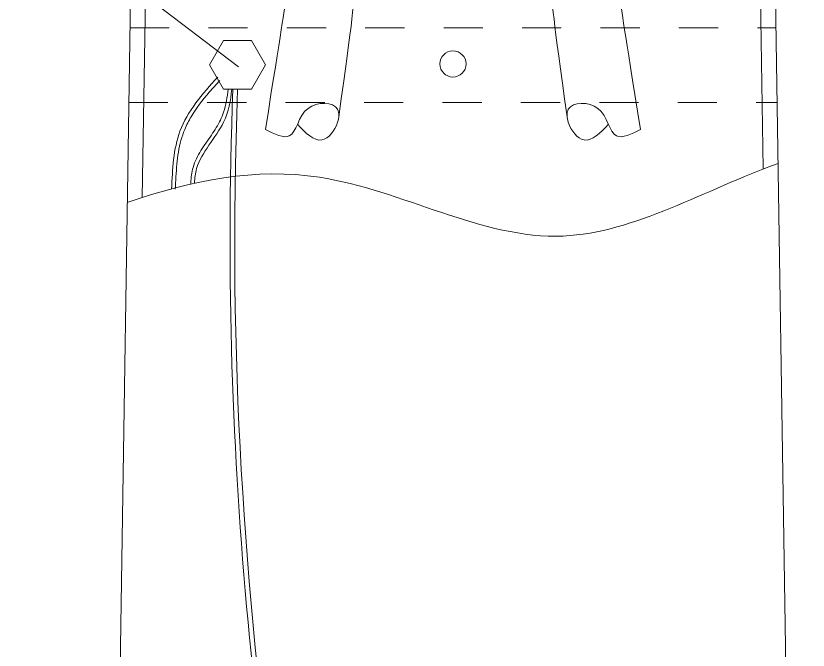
# Model space of a CAD drawing. Header units: inches. Extents: x 245672 to 1592568, y 1207716 to 2415717.
# Drawn here: x 612673.69 to 612675.71, y 1207755.32 to 1207756.938 of the extents above; entities that cross this region are included whole.
import ezdxf

# ---------------------------------------------------------------- set-up
doc = ezdxf.new("R2010")
doc.units = ezdxf.units.IN
doc.header["$MEASUREMENT"] = 0
doc.linetypes.add('DUONGKHUAT', pattern=[2.7, 2, -0.7])
doc.layers.add('A', color=7, linetype='Continuous', lineweight=18)
doc.layers.add('KHUNG 1', color=7, linetype='Continuous', lineweight=15)

# ---------------------------------------------------------------- blocks, each defined once
blk = doc.blocks.new('CT MONG TRU')
at = {"color": 7}
for p, q in [((65.93, 1656.2), (61.47, 1943.75)), ((-66.02, 1650.15), (-61.54, 1939.6))]:
    blk.add_line(p, q, dxfattribs=at)
at = {"color": 7, "lineweight": 5}
blk.add_line((-45.6, 1677.94), (-84.83, 1707.78), dxfattribs=at)
at = {"color": 7, "linetype": 'DUONGKHUAT', "lineweight": 5, "ltscale": 0.03}
for p, q in [((-68.64, 1686.22), (68.64, 1686.22)), ((-68.89, 1670.33), (68.89, 1670.33))]:
    blk.add_line(p, q, dxfattribs=at)
at = {"color": 7, "linetype": 'Continuous', "ltscale": 16}
blk.add_circle((0, 1678.53), 2.78, dxfattribs=at)
at = {"color": 7}
for points, knots in [([(-49.99, 1675.73), (-53.28, 1672.14), (-59.2, 1665.27), (-59.6, 1656.18), (-59.79, 1651.92)], [1.43265, 1.43265, 1.43265, 1.43265, 15.518801, 27.93397, 27.93397, 27.93397, 27.93397]), ([(-49.57, 1675.01), (-50.33, 1674.18), (-51.08, 1673.35), (-53.24, 1670.82), (-54.57, 1669.11), (-56.16, 1666.43), (-56.62, 1665.54), (-57.32, 1663.86), (-57.58, 1663.08), (-58.02, 1661.47), (-58.2, 1660.64), (-58.62, 1658.1), (-58.77, 1656.34), (-58.92, 1653.66), (-58.96, 1652.78), (-59, 1651.89)], [1.675061, 1.675061, 1.675061, 1.675061, 4.937283, 4.937283, 11.520326, 11.520326, 14.730335, 14.730335, 17.38194, 17.38194, 20.033546, 20.033546, 25.336757, 25.336757, 27.93397, 27.93397, 27.93397, 27.93397]), ([(-47.79, 1673.17), (-47.96, 1671.47), (-48.24, 1669.82), (-48.94, 1667.71), (-49.16, 1667.15), (-49.93, 1665.52), (-50.61, 1664.46), (-52.07, 1662.32), (-52.85, 1661.25), (-54.25, 1659), (-54.86, 1657.82), (-55.55, 1655.48), (-55.68, 1654.38), (-55.7, 1653.18), (-55.7, 1653.09), (-55.71, 1653)], [4.807885, 4.807885, 4.807885, 4.807885, 9.990565, 9.990565, 11.906529, 11.906529, 15.738455, 15.738455, 19.570382, 19.570382, 23.402309, 23.402309, 26.60425, 26.60425, 26.86118, 26.86118, 26.86118, 26.86118]), ([(-47, 1673.17), (-47.23, 1670.73), (-48.42, 1664.62), (-54.34, 1658.97), (-54.89, 1654.25), (-54.91, 1653.18)], [4.731701, 4.731701, 4.731701, 4.731701, 12.002703, 23.448104, 26.679184, 26.679184, 26.679184, 26.679184])]:
    blk.add_open_spline(points, degree=3, knots=knots, dxfattribs=at)
for points in [[(-39.85, 1664.6), (-34.78, 1663.22), (-30.79, 1669.09), (-24.51, 1668.88), (-24.51, 1666.13), (-27.86, 1662.38), (-33.05, 1665.71)], [(39.85, 1664.6), (34.78, 1663.22), (30.79, 1669.09), (24.51, 1668.88), (24.51, 1666.13), (27.86, 1662.38), (33.05, 1665.71)]]:
    blk.add_spline(points, degree=3, dxfattribs=at)
at = {"color": 7, "linetype": 'Continuous', "ltscale": 16}
blk.add_open_spline([(-69.22, 1649.07), (-55.51, 1653.85), (-24.02, 1659.92), (21.16, 1631.95), (53.82, 1651.94), (69.09, 1657.37)], degree=3, knots=[0.325598, 0.325598, 0.325598, 0.325598, 4.299017, 9.460086, 13.983397, 13.983397, 13.983397, 13.983397], dxfattribs=at)
at = {"layer": 'A', "linetype": 'Continuous', "ltscale": 16}
for p, q in [((75.48, 1245.27), (64.65, 1943.8)), ((-75.48, 1245.27), (-64.73, 1938.8))]:
    blk.add_line(p, q, dxfattribs=at)
blk.add_lwpolyline([(-48.75, 1683.49), (-51.73, 1678.33), (-48.75, 1673.17), (-42.79, 1673.17), (-39.81, 1678.33), (-42.79, 1683.49)], close=True, dxfattribs=at)
for points, knots in [([(-39.85, 1664.6), (-36.35, 1686.58), (-34.52, 1697.13), (-35.73, 1714.28), (-37.41, 1727.97), (-38.17, 1734.22)], [13.955223, 13.955223, 13.955223, 13.955223, 52.083292, 142.012488, 217.420351, 217.420351, 217.420351, 217.420351]), ([(-22.42, 1734.22), (-21.77, 1727.25), (-20.57, 1714.4), (-20.51, 1697.92), (-21.26, 1688.5), (-24.26, 1667.32)], [0, 0, 0, 0, 83.729008, 154.367285, 196.744028, 196.744028, 196.744028, 196.744028]), ([(22.42, 1734.22), (21.77, 1727.25), (20.57, 1714.4), (20.51, 1697.92), (21.26, 1688.5), (24.26, 1667.32)], [0, 0, 0, 0, 83.729008, 154.367285, 196.744028, 196.744028, 196.744028, 196.744028]), ([(39.85, 1664.6), (36.35, 1686.58), (34.52, 1697.13), (35.73, 1714.28), (37.41, 1727.97), (38.17, 1734.22)], [13.955223, 13.955223, 13.955223, 13.955223, 52.083292, 142.012488, 217.420351, 217.420351, 217.420351, 217.420351]), ([(-92.89, 460.69), (-92.56, 467.54), (-87.96, 561.74), (26.12, 710.13), (-36.28, 915.44), (-20, 1113.4), (1.2, 1285.39), (-35.56, 1484.97), (-49.8, 1591.54), (-46.77, 1673.17)], [0, 0, 0, 0, 20.527842, 282.491185, 496.597583, 623.796581, 879.24757, 1010.922486, 1227.518498, 1227.518498, 1227.518498, 1227.518498]), ([(-91.89, 460.64), (-91.66, 465.45), (-91.43, 470.26), (-90.88, 477.81), (-90.64, 480.57), (-90.06, 486.08), (-89.71, 488.83), (-88.53, 497.04), (-87.55, 502.49), (-84.09, 518.76), (-81.11, 529.49), (-68.75, 567.69), (-56.71, 594.71), (-33.54, 648.75), (-22.42, 675.77), (-13.69, 709.87), (-12.24, 716.45), (-10.28, 727.58), (-9.62, 732.11), (-8.56, 741.2), (-8.17, 745.77), (-7.34, 759.5), (-7.25, 768.7), (-8.07, 796.46), (-10.05, 815.14), (-14.28, 846.77), (-16.26, 859.66), (-20.12, 885.46), (-22.01, 898.36), (-24.42, 918.04), (-25.16, 924.84), (-26.21, 936.56), (-26.58, 941.5), (-27.15, 951.35), (-27.36, 956.27), (-27.76, 971.03), (-27.73, 980.85), (-26.99, 1010.29), (-25.61, 1029.87), (-23.05, 1059.12), (-22.13, 1068.76), (-20.25, 1088.06), (-19.28, 1097.72), (-16.41, 1126.71), (-14.52, 1146.05), (-9.59, 1204.1), (-7.31, 1242.83), (-8.07, 1294.92), (-8.62, 1308.35), (-10.46, 1334.03), (-11.71, 1346.28), (-14.71, 1370.7), (-16.47, 1382.88), (-20.21, 1406.99), (-22.2, 1418.93), (-25.68, 1439.58), (-27.17, 1448.34), (-31.98, 1477.42), (-35.12, 1497.52), (-44.18, 1566.35), (-47.9, 1615.97), (-45.77, 1673.14)], [0, 0, 0, 0, 14.423172, 14.423172, 22.798998, 22.798998, 31.174823, 31.174823, 47.926473, 47.926473, 81.429774, 81.429774, 167.955262, 167.955262, 254.480749, 254.480749, 275.04215, 275.04215, 289.069321, 289.069321, 303.096492, 303.096492, 331.150835, 331.150835, 387.25952, 387.25952, 425.694357, 425.694357, 464.069386, 464.069386, 484.342968, 484.342968, 499.092486, 499.092486, 513.842004, 513.842004, 543.34104, 543.34104, 602.339112, 602.339112, 631.35082, 631.35082, 660.362528, 660.362528, 718.385944, 718.385944, 834.432776, 834.432776, 874.794262, 874.794262, 911.67065, 911.67065, 948.547037, 948.547037, 985.065072, 985.065072, 1012.176122, 1012.176122, 1075.661678, 1075.661678, 1227.518498, 1227.518498, 1227.518498, 1227.518498])]:
    blk.add_open_spline(points, degree=3, knots=knots, dxfattribs=at)

msp = doc.modelspace()

# ---------------------------------------------------------------- block references
at = {"layer": 'KHUNG 1', "color": 200, "xscale": 0.01199999998882411, "yscale": 0.01199999998882411, "zscale": 0.01199999998882411}
msp.add_blockref('CT MONG TRU', (612674.8042, 1207736.6731), dxfattribs=at)

doc.saveas('drawing.dxf')
